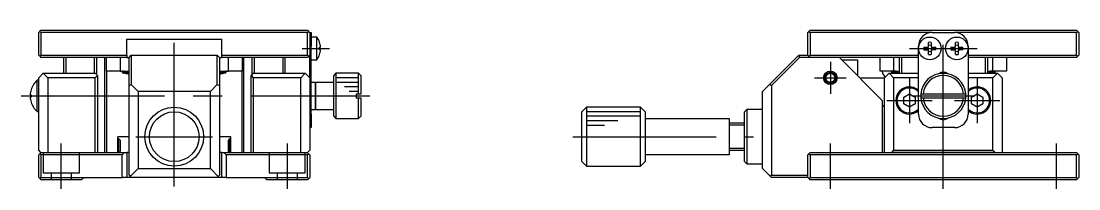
# Model space of a CAD drawing. Extents: x -163 to 352, y -123 to 131.
# Drawn here: x 117.9 to 352, y -20.5 to 16.5 of the extents above; entities that cross this region are included whole.
import ezdxf

# ---------------------------------------------------------------- set-up
doc = ezdxf.new("R2010")
doc.units = 0
doc.linetypes.add('CENTER', pattern=[50.8, 31.75, -6.35, 6.35, -6.35])
doc.linetypes.add('DASHED', pattern=[19.05, 12.7, -6.35])
doc.layers.get('0').update_dxf_attribs({"linetype": 'CONTINUOUS'})
doc.layers.add('CENTER', color=1, linetype='CENTER')

msp = doc.modelspace()

# ---------------------------------------------------------------- linework, layer by layer
at = {"color": 7, "linetype": 'CONTINUOUS'}
for p, q in [((121.79, 14), (122.04, 14.25)), ((122.04, 14.25), (122.29, 14.5)), ((122.04, 14.25), (122.29, 14)), ((122.29, 14.5), (181.29, 14.5)), ((181.29, 14.5), (181.54, 14.25)), ((181.29, 14), (181.54, 14.25)), ((181.54, 14.25), (181.79, 14)), ((292, 14), (292.25, 14.25)), ((292.5, 14.5), (292.25, 14.25)), ((292.25, 14.25), (292.5, 14)), ((292.5, 14.5), (351.5, 14.5)), ((351.5, 14.5), (351.75, 14.25)), ((351.5, 14), (351.75, 14.25)), ((351.75, 14.25), (352, 14)), ((121.79, 9), (121.79, 14)), ((181.29, 14), (122.29, 14)), ((122.29, 14), (122.29, 9)), ((141.29, 12.5), (162.29, 12.5)), ((141.29, 9), (141.29, 12.5)), ((162.29, 9), (162.29, 12.5)), ((181.29, 9), (181.29, 14)), ((181.79, 14), (181.79, 9)), ((181.79, 14), (182.09, 14)), ((182.09, 14), (182.09, 11)), ((183.32, 13), (182.09, 13)), ((183.32, 10.5), (183.32, 13)), ((183.96, 11.82), (183.96, 11.85)), ((292, 9), (292, 14)), ((319.5, 14), (292.5, 14)), ((292.5, 14), (292.5, 9)), ((318.7, 10.8), (318.7, 11.82)), ((319.3, 11.82), (319.3, 10.8)), ((319.5, 14), (324.5, 14)), ((351.5, 14), (324.5, 14)), ((324.7, 10.8), (324.7, 11.82)), ((325.3, 11.82), (325.3, 10.8)), ((351.5, 9), (351.5, 14)), ((352, 14), (352, 9)), ((182.09, 10.5), (182.09, 11)), ((182.09, 10.5), (182.09, 11)), ((182.09, -4), (182.09, 10.5)), ((183.32, 8), (183.32, 10.5)), ((183.96, 10.2), (183.96, 10.8)), ((183.96, 10.8), (184.17, 10.8)), ((184.17, 10.2), (183.96, 10.2)), ((316.5, 10.5), (316.5, 11)), ((316.5, -4), (316.5, 10.5)), ((317.68, 10.8), (318.7, 10.8)), ((317.68, 10.2), (318.36, 10.2)), ((318.7, 10.2), (317.68, 10.2)), ((318.36, 10.2), (318.7, 10.2)), ((318.7, 9.18), (318.7, 10.2)), ((319.3, 10.8), (320.32, 10.8)), ((319.3, 10.2), (319.64, 10.2)), ((320.32, 10.2), (319.3, 10.2)), ((319.3, 10.2), (319.3, 9.18)), ((320.32, 10.2), (319.64, 10.2)), ((323.68, 10.8), (324.7, 10.8)), ((323.68, 10.2), (324.36, 10.2)), ((324.7, 10.2), (323.68, 10.2)), ((324.36, 10.2), (324.7, 10.2)), ((324.7, 9.18), (324.7, 10.2)), ((325.3, 10.8), (326.32, 10.8)), ((326.32, 10.2), (325.3, 10.2)), ((325.3, 10.2), (325.64, 10.2)), ((325.3, 10.2), (325.3, 9.18)), ((326.32, 10.2), (325.64, 10.2)), ((327.5, 11), (327.5, 10.5)), ((327.5, 10.5), (327.5, -4)), ((121.79, 9), (122.04, 8.75)), ((122.04, 8.75), (122.29, 9)), ((122.04, 8.75), (122.29, 8.5)), ((122.29, 9), (141.29, 9)), ((124.79, 8.5), (122.29, 8.5)), ((128.79, 8.5), (124.79, 8.5)), ((127.29, 8.5), (127.29, 5)), ((127.79, 8.5), (127.79, 5)), ((141.29, 8.5), (128.79, 8.5)), ((134.1, 8.5), (134.1, 5)), ((134.59, 8.5), (134.59, 4.95)), ((136.37, 8.5), (136.37, -12.5)), ((136.79, 5.5), (136.79, 8.5)), ((139.79, 8.5), (139.79, 5.5)), ((141.29, 9), (141.29, 8.5)), ((141.29, 8.5), (141.79, 8.5)), ((141.79, 8.5), (142.29, 9)), ((141.79, 2.29), (141.79, 8.5)), ((142.29, 9), (142.29, 2.5)), ((142.29, 9), (161.29, 9)), ((161.29, 2.5), (161.29, 9)), ((161.29, 9), (161.79, 8.5)), ((161.79, 8.5), (161.79, 2.29)), ((161.79, 8.5), (162.29, 8.5)), ((162.29, 9), (181.29, 9)), ((162.29, 8.5), (162.29, 9)), ((174.79, 8.5), (162.29, 8.5)), ((163.79, 5.5), (163.79, 8.5)), ((166.79, 8.5), (166.79, 5.5)), ((167.22, -12.5), (167.22, 8.5)), ((168.99, 8.5), (168.99, 4.95)), ((169.49, 8.5), (169.49, 5)), ((178.79, 8.5), (174.79, 8.5)), ((175.79, 8.5), (175.79, 5)), ((176.29, 8.5), (176.29, 5)), ((181.29, 8.5), (178.79, 8.5)), ((181.29, 9), (181.54, 8.75)), ((181.54, 8.75), (181.29, 8.5)), ((181.54, 8.75), (181.79, 9)), ((181.79, 4), (181.79, 9)), ((182.09, 8), (183.32, 8)), ((183.96, 9.15), (183.96, 9.18)), ((283.5, 2.5), (290, 9)), ((290.21, 8.5), (284, 2.29)), ((290, 9), (292, 9)), ((290, 9), (290.21, 8.5)), ((292.5, 8.5), (290.21, 8.5)), ((292, 9), (292.25, 8.75)), ((292.25, 8.75), (292.5, 9)), ((292.25, 8.75), (292.5, 8.5)), ((292.5, 9), (316.5, 9)), ((295, 8.5), (292.5, 8.5)), ((299, 8.5), (295, 8.5)), ((308.5, -1), (299, 8.5)), ((316.5, 8.5), (299, 8.5)), ((299.5, 8), (303, 8)), ((303, 8), (303, 4.5)), ((308, 5.5), (308, 8.5)), ((311, 8.5), (311, 5.5)), ((312.25, 8.5), (312.25, 5)), ((312.75, 8.5), (312.75, 5)), ((327.5, 9), (351.5, 9)), ((345, 8.5), (327.5, 8.5)), ((331.25, 8.5), (331.25, 5)), ((331.75, 8.5), (331.75, 5)), ((333, 5.5), (333, 8.5)), ((336, 8.5), (336, 5.5)), ((349, 8.5), (345, 8.5)), ((351.5, 8.5), (349, 8.5)), ((351.5, 9), (351.75, 8.75)), ((351.5, 8.5), (351.75, 8.75)), ((351.75, 8.75), (352, 9)), ((121.79, 4), (122.79, 5)), ((122.79, 5), (134.29, 5)), ((123.79, 4), (122.79, 5)), ((134.79, 4.5), (134.29, 5)), ((134.34, 4.95), (134.59, 4.95)), ((134.59, 4.7), (134.59, 4.95)), ((136.79, 5.5), (136.79, 0.5)), ((139.79, 5.5), (136.79, 5.5)), ((139.79, 5.5), (141.79, 5.5)), ((140.29, 5.4), (140.29, 5.25)), ((140.29, 5.25), (140.54, 5)), ((140.29, 5.25), (140.4, 5.25)), ((140.4, 5.25), (141.79, 5.25)), ((141.79, 5), (140.54, 5)), ((140.87, 5), (141.79, 4.83)), ((161.79, 5.5), (163.79, 5.5)), ((161.79, 5.25), (163.18, 5.25)), ((163.04, 5), (161.79, 5)), ((161.79, 4.83), (162.49, 4.93)), ((162.49, 4.93), (162.72, 5)), ((163.04, 5), (163.29, 5.25)), ((163.18, 5.25), (163.29, 5.25)), ((163.29, 5.25), (163.29, 5.4)), ((166.79, 5.5), (163.79, 5.5)), ((166.79, 0.5), (166.79, 5.5)), ((169.29, 5), (168.79, 4.5)), ((168.99, 4.95), (168.99, 4.7)), ((169.24, 4.95), (168.99, 4.95)), ((169.29, 5), (180.79, 5)), ((180.79, 5), (179.79, 4)), ((180.79, 5), (181.79, 4)), ((187.59, 5), (187.09, 4.5)), ((187.59, 5), (187.59, -5)), ((192.59, 5), (187.59, 5)), ((192.59, 0.4), (192.59, 5)), ((193.09, 4.5), (192.59, 5)), ((311, 5.5), (308, 5.5)), ((310, 5), (309, 4)), ((310, 5), (311, 4)), ((310, 5), (310.75, 5)), ((310.5, 5.5), (310.5, 5.25)), ((310.5, 5.25), (312.25, 5.25)), ((310.5, 5.25), (310.75, 5)), ((310.75, 5), (313.25, 5)), ((313.25, 5), (316.5, 5)), ((321.1, 5), (322, 5)), ((322, 5), (322.9, 5)), ((327.5, 5), (330.75, 5)), ((330.75, 5), (333.25, 5)), ((331.75, 5.25), (333.5, 5.25)), ((336, 5.5), (333, 5.5)), ((333, 4), (334, 5)), ((333.25, 5), (333.5, 5.25)), ((333.25, 5), (334, 5)), ((333.5, 5.25), (333.5, 5.5)), ((335, 4), (334, 5)), ((121.45, -3.45), (121.45, 3.45)), ((121.79, 3.45), (121.45, 3.45)), ((121.79, -12), (121.79, 4)), ((123.79, 4), (123.79, -12.5)), ((134.29, 4), (123.79, 4)), ((134.29, 4), (134.79, 4.5)), ((134.29, -12.5), (134.29, 4)), ((134.79, 4.5), (134.79, -12.5)), ((141.79, 2.29), (142.29, 2.5)), ((142.29, 2.5), (143.79, 1)), ((159.79, 1), (161.29, 2.5)), ((161.29, 2.5), (161.79, 2.29)), ((168.79, -12.5), (168.79, 4.5)), ((168.79, 4.5), (169.29, 4)), ((169.29, 4), (169.29, -12.5)), ((179.79, 4), (169.29, 4)), ((179.79, -12.5), (179.79, 4)), ((181.79, 4), (181.79, -12)), ((183.09, 3), (182.09, 3)), ((187.09, 3), (183.09, 3)), ((183.09, -3), (183.09, 3)), ((183.09, 3), (183.09, -3)), ((187.09, -4.5), (187.09, 4.5)), ((192.59, 4), (187.59, 4)), ((192.59, 3), (187.59, 3)), ((193.09, 4.5), (193.09, 0.4)), ((282, 1), (283.5, 2.5)), ((283.5, 2.5), (284, 2.29)), ((303.5, 4), (309, 4)), ((309, -12.5), (309, 4)), ((311, 4), (311, -12)), ((316.5, 4), (311, 4)), ((333, 4), (327.5, 4)), ((333, -12), (333, 4)), ((335, 4), (335, -12.5)), ((119.91, 0.26), (120.1, 0.26)), ((120.1, 1.35), (120.1, 1.35)), ((120.1, 0.26), (120.1, -0.26)), ((136.79, 0.5), (136.79, -12.5)), ((141.79, -17.5), (141.79, 2.29)), ((159.79, 1), (143.79, 1)), ((143.79, 1), (143.79, -16)), ((159.79, -16), (159.79, 1)), ((161.79, 2.29), (161.79, -17.5)), ((166.79, -12.5), (166.79, 0.5)), ((192.5, 2), (189.5, 2)), ((192.59, 1), (190.5, 1)), ((192.09, 0.4), (192.09, -0.4)), ((192.59, 0.4), (192.09, 0.4)), ((193.09, 0.4), (192.59, 0.4)), ((282, -16), (282, 1)), ((284, 2.29), (284, -17.5)), ((313.25, -0.28), (314.5, 0.44)), ((314.5, 0.44), (315.75, -0.28)), ((317.52, 0.4), (317.02, 0.4)), ((326.48, 0.4), (317.52, 0.4)), ((326.98, 0.4), (326.48, 0.4)), ((328.25, -0.28), (329.5, 0.44)), ((329.5, 0.44), (330.75, -0.28)), ((120.1, -0.26), (119.91, -0.26)), ((120.1, -1.35), (120.1, -1.35)), ((192.09, -0.4), (192.59, -0.4)), ((192.59, -5), (192.59, -0.4)), ((192.59, -0.4), (193.09, -0.4)), ((193.09, -0.4), (193.09, -4.5)), ((308.5, -1), (308.5, -12.5)), ((309, -2), (308.5, -2.5)), ((313.25, -1.72), (313.25, -0.28)), ((313.25, -1.72), (314.5, -2.44)), ((314.5, -2.44), (313.25, -1.72)), ((314.5, -2.44), (315.75, -1.72)), ((315.75, -1.72), (314.5, -2.44)), ((315.75, -0.28), (315.75, -1.72)), ((317.02, -0.4), (326.98, -0.4)), ((317.02, -0.4), (317.52, -0.4)), ((317.52, -0.4), (326.48, -0.4)), ((326.48, -0.4), (326.98, -0.4)), ((328.25, -1.72), (328.25, -0.28)), ((328.25, -1.72), (329.5, -2.44)), ((329.5, -2.44), (328.25, -1.72)), ((329.5, -2.44), (330.75, -1.72)), ((330.75, -1.72), (329.5, -2.44)), ((330.75, -0.28), (330.75, -1.72)), ((121.45, -3.45), (121.79, -3.45)), ((182.09, -3), (183.09, -3)), ((182.09, -4), (182.09, -7)), ((183.09, -3), (187.09, -3)), ((187.09, -4.5), (187.59, -5)), ((192.59, -5), (193.09, -4.5)), ((243, -2.5), (242, -3.5)), ((242, -14.5), (242, -3.5)), ((243, -2.5), (243, -15.5)), ((255, -2.5), (243, -2.5)), ((255, -3.5), (243, -3.5)), ((255, -4.5), (243, -4.5)), ((256, -3.5), (255, -2.5)), ((255, -15.5), (255, -2.5)), ((256, -3.5), (256, -14.5)), ((278.5, -3), (278, -3.5)), ((278, -14.5), (278, -3.5)), ((278.5, -3), (278.5, -15)), ((282, -3), (278.5, -3)), ((182.09, -7), (181.79, -7)), ((187.59, -5), (192.59, -5)), ((250, -5.5), (243, -5.5)), ((247, -6.5), (243, -6.5)), ((256, -5), (274.6, -5)), ((274.6, -5), (274.6, -13)), ((278, -6), (274.6, -6)), ((324.5, -7), (319.5, -7)), ((139.29, -12.5), (139.29, -9)), ((141.79, -9), (139.29, -9)), ((164.29, -9), (161.79, -9)), ((164.29, -12.5), (164.29, -9)), ((139.54, -9.5), (139.29, -9.5)), ((139.54, -12.5), (139.54, -9.5)), ((139.79, -9.75), (139.54, -9.5)), ((139.79, -9.75), (139.79, -12.25)), ((164.04, -9.5), (163.79, -9.75)), ((163.79, -12.25), (163.79, -9.75)), ((164.04, -9.5), (164.04, -12.5)), ((164.29, -9.5), (164.04, -9.5)), ((122.29, -12.5), (121.79, -12)), ((121.79, -13), (122.04, -12.75)), ((121.79, -18), (121.79, -13)), ((122.29, -12.5), (122.04, -12.75)), ((122.04, -12.75), (122.29, -13)), ((122.29, -12.5), (140.79, -12.5)), ((140.29, -13), (122.29, -13)), ((122.29, -13), (122.29, -18)), ((139.54, -12.5), (139.79, -12.25)), ((140.29, -13), (140.79, -12.5)), ((140.29, -18), (140.29, -13)), ((140.79, -12.5), (141.29, -12.5)), ((141.29, -12.5), (141.29, -18)), ((141.79, -12.5), (141.29, -12.5)), ((162.29, -12.5), (161.79, -12.5)), ((162.29, -18), (162.29, -12.5)), ((162.29, -12.5), (162.79, -12.5)), ((162.79, -12.5), (181.29, -12.5)), ((162.79, -12.5), (163.29, -13)), ((181.29, -13), (163.29, -13)), ((163.29, -13), (163.29, -18)), ((163.79, -12.25), (164.04, -12.5)), ((181.79, -12), (181.29, -12.5)), ((181.54, -12.75), (181.29, -12.5)), ((181.29, -13), (181.54, -12.75)), ((181.29, -18), (181.29, -13)), ((181.54, -12.75), (181.79, -13)), ((181.79, -13), (181.79, -18)), ((274.6, -13), (256, -13)), ((274.6, -12), (278, -12)), ((292, -13), (292.25, -12.75)), ((292, -18), (292, -13)), ((292.25, -12.75), (292.5, -12.5)), ((292.25, -12.75), (292.5, -13)), ((292.5, -12.5), (310.5, -12.5)), ((351.5, -13), (292.5, -13)), ((292.5, -13), (292.5, -18)), ((311, -12), (310.5, -12.5)), ((310.5, -12.5), (333.5, -12.5)), ((333.5, -12.5), (310.5, -12.5)), ((311, -12), (333, -12)), ((333.5, -12.5), (333, -12)), ((333.5, -12.5), (351.5, -12.5)), ((351.5, -12.5), (351.75, -12.75)), ((351.5, -13), (351.75, -12.75)), ((351.5, -18), (351.5, -13)), ((351.75, -12.75), (352, -13)), ((352, -13), (352, -18)), ((142.04, -17.75), (143.79, -16)), ((143.79, -16), (159.79, -16)), ((159.79, -16), (161.54, -17.75)), ((242, -14.5), (243, -15.5)), ((243, -15.5), (255, -15.5)), ((255, -15.5), (256, -14.5)), ((278, -14.5), (278.5, -15)), ((278.5, -15), (282, -15)), ((282, -16), (283.75, -17.75)), ((121.79, -18), (122.04, -18.25)), ((122.04, -18.25), (122.29, -18)), ((122.04, -18.25), (122.29, -18.5)), ((122.29, -18), (131.79, -18)), ((131.29, -18.5), (122.29, -18.5)), ((131.79, -18), (131.29, -18.5)), ((131.79, -18), (140.29, -18)), ((141.29, -18), (140.29, -18)), ((142.29, -18), (141.29, -18)), ((141.79, -17.5), (142.04, -17.75)), ((142.04, -17.75), (142.29, -18)), ((161.29, -18), (142.29, -18)), ((161.29, -18), (161.54, -17.75)), ((162.29, -18), (161.29, -18)), ((161.54, -17.75), (161.79, -17.5)), ((163.29, -18), (162.29, -18)), ((163.29, -18), (171.79, -18)), ((171.79, -18), (181.29, -18)), ((171.79, -18), (172.29, -18.5)), ((181.29, -18.5), (172.29, -18.5)), ((181.29, -18), (181.54, -18.25)), ((181.54, -18.25), (181.29, -18.5)), ((181.54, -18.25), (181.79, -18)), ((283.75, -17.75), (284, -17.5)), ((284, -18), (283.75, -17.75)), ((284, -17.5), (292, -17.5)), ((292, -18), (284, -18)), ((292, -18), (292.25, -18.25)), ((292.25, -18.25), (292.5, -18)), ((292.25, -18.25), (292.5, -18.5)), ((292.5, -18), (351.5, -18)), ((313, -18.5), (292.5, -18.5)), ((322, -18.5), (313, -18.5)), ((331, -18.5), (322, -18.5)), ((351.5, -18.5), (331, -18.5)), ((351.5, -18), (351.75, -18.25)), ((351.5, -18.5), (351.75, -18.25)), ((351.75, -18.25), (352, -18))]:
    msp.add_line(p, q, dxfattribs=at)
at = {"color": 3, "linetype": 'CONTINUOUS'}
for p, q in [((274.6, -6.4), (278, -6.4)), ((278, -11.6), (274.6, -11.6))]:
    msp.add_line(p, q, dxfattribs=at)
at = {"color": 3, "linetype": 'DASHED'}
for p, q in [((122.79, -12.5), (122.79, -17)), ((130.79, -17), (130.79, -12.5)), ((172.79, -12.5), (172.79, -17)), ((180.79, -17), (180.79, -12.5)), ((122.79, -17), (130.79, -17)), ((124.54, -17), (124.54, -18.5)), ((129.04, -18.5), (129.04, -17)), ((172.79, -17), (180.79, -17)), ((174.54, -17), (174.54, -18.5)), ((179.04, -18.5), (179.04, -17))]:
    msp.add_line(p, q, dxfattribs=at)
at = {"color": 7, "linetype": 'CONTINUOUS'}
for centre, radius in [((319, 10.5), 2.5), ((325, 10.5), 2.5), ((297, 4), 1.23), ((297, 4), 1), ((151.79, -9), 6.5), ((151.79, -9), 5.5)]:
    msp.add_circle(centre, radius, dxfattribs=at)
at = {"color": 3, "linetype": 'CONTINUOUS'}
msp.add_circle((297, 4), 1.5, dxfattribs=at)
at = {"color": 7, "linetype": 'CONTINUOUS'}
for centre, radius, start, end in [((180.19, 10.5), 4, 19.7246, 38.6822), ((180.19, 10.5), 3.99, 4.3134, 19.2682), ((319.5, 11), 3, 90, 180), ((319, 10.5), 1.35, 77.1604, 102.8396), ((324.5, 11), 3, 0, 90), ((325, 10.5), 1.35, 77.1604, 102.8396), ((180.19, 10.5), 3.99, 340.7318, 355.6866), ((319, 10.5), 1.35, 167.1604, 192.8396), ((319, 10.5), 0.708, 154.9481, 205.0519), ((319, 10.5), 0.708, 64.9481, 115.0519), ((319, 10.5), 0.708, 244.9481, 295.0519), ((319, 10.5), 0.708, 334.9481, 25.0519), ((319, 10.5), 1.35, 347.1604, 12.8396), ((325, 10.5), 1.35, 167.1604, 192.8396), ((325, 10.5), 0.708, 154.9481, 205.0519), ((325, 10.5), 0.708, 64.9481, 115.0519), ((325, 10.5), 0.708, 244.9481, 295.0519), ((325, 10.5), 0.708, 334.9481, 25.0519), ((325, 10.5), 1.35, 347.1604, 12.8396), ((180.19, 10.5), 4, 321.3178, 340.2754), ((319, 10.5), 1.35, 257.1604, 282.8396), ((325, 10.5), 1.35, 257.1604, 282.8396), ((140.35, 5.4), 0.0605, 130.9323, 178.8585), ((140.44, 5.27), 0.212, 100.1748, 126.1243), ((140.62, 4.35), 1.15, 92.7598, 100.9522), ((162.97, 4.35), 1.15, 79.0478, 87.2402), ((163.15, 5.27), 0.212, 53.8757, 79.8252), ((163.23, 5.4), 0.0605, 358.8214, 49.0669), ((310, 5.5), 1.5, 180, 238.633), ((311, 0.5), 5, 75.5225, 90), ((322, 0), 5, 4.5886, 175.4114), ((322, 3.5), 1.75, 52.2619, 127.7381), ((333, 0.5), 5, 90, 104.4775), ((124.49, 0), 4.6, 131.4096, 162.92), ((322, 0), 4.5, 5.0997, 174.9003), ((124.49, 0), 4.59, 162.9344, 176.7546), ((314.5, -1), 3, 48.1897, 311.8103), ((314.5, -1), 2.75, 43.3418, 316.6582), ((322, 0), 5, 175.4114, 184.5886), ((322, 0), 5, 355.4114, 4.5886), ((329.5, -1), 3, 0, 131.8103), ((329.5, -1), 2.75, 0, 136.6582), ((124.49, 0), 4.59, 183.2454, 197.0656), ((124.49, 0), 4.6, 197.08, 228.5904), ((322, 0), 5, 184.5886, 355.4114), ((322, 0), 4.5, 185.0997, 354.9003), ((329.5, -1), 3, 228.1897, 0), ((329.5, -1), 2.75, 223.3418, 0), ((319.5, -4), 3, 180, 270), ((324.5, -4), 3, 270, 0), ((322, -3.5), 1.75, 232.2619, 307.7381)]:
    msp.add_arc(centre, radius, start, end, dxfattribs=at)
at = {"layer": 'CENTER', "color": 1, "linetype": 'CENTER'}
for p, q in [((151.79, -20), (151.79, 16.5)), ((322, -20.5), (322, 16.5)), ((180.09, 10.5), (186.17, 10.5)), ((314.5, 10.5), (329.5, 10.5)), ((297, 7.5), (297, 0.5)), ((293.5, 4), (300.5, 4)), ((314.5, 4), (314.5, -6)), ((329.5, 4), (329.5, -6)), ((117.91, 0), (195.09, 0)), ((315, 0), (329, 0)), ((309.5, -1), (319.5, -1)), ((324.5, -1), (334.5, -1)), ((143.29, -9), (160.29, -9)), ((240, -9), (280, -9)), ((126.79, -20.5), (126.79, -10.5)), ((176.79, -10.5), (176.79, -20.5)), ((297, -20.5), (297, -10.5)), ((347, -10.5), (347, -20.5))]:
    msp.add_line(p, q, dxfattribs=at)

doc.saveas('drawing.dxf')
